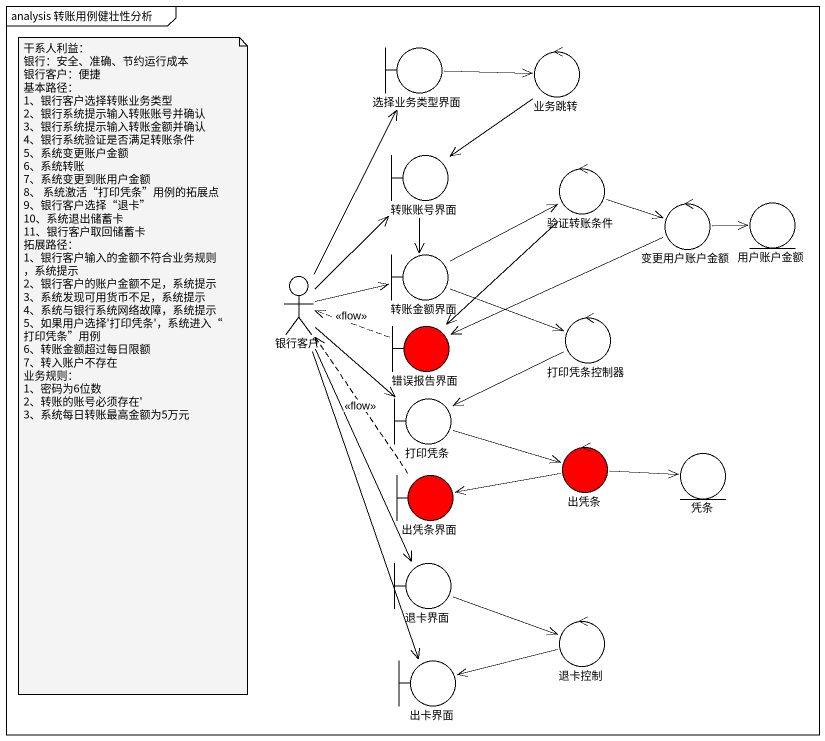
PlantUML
@startuml
mainframe analysis 转账用例健壮性分析
boundary 选择业务类型界面
control 业务跳转
boundary 转账账号界面
control 验证转账条件
control 变更用户账户金额
entity 用户账户金额
actor 银行客户
boundary 转账金额界面
boundary 错误报告界面 #FF0000
control 打印凭条控制器
boundary 打印凭条
boundary 出凭条界面 #FF0000
control 出凭条 #FF0000
entity 凭条
boundary 退卡界面
boundary 出卡界面
control 退卡控制
选择业务类型界面 -right-> 业务跳转
业务跳转 --> 转账账号界面
转账账号界面 --> 转账金额界面
验证转账条件 -right-> 变更用户账户金额
验证转账条件 --> 错误报告界面
变更用户账户金额 -right-> 用户账户金额
变更用户账户金额 -left-> 错误报告界面
银行客户 -up-> 选择业务类型界面
银行客户 -up-> 转账账号界面
银行客户 -right-> 转账金额界面
银行客户 --> 打印凭条
银行客户 --> 退卡界面
银行客户 --> 出卡界面
转账金额界面 -right-> 验证转账条件
转账金额界面 -right-> 打印凭条控制器
错误报告界面 .left.> 银行客户 : <<flow>>
打印凭条控制器 -left-> 打印凭条
打印凭条 -right-> 出凭条
出凭条界面 .up.> 银行客户 : <<flow>>
出凭条 -left-> 出凭条界面
出凭条 -right-> 凭条
退卡界面 -right-> 退卡控制
退卡控制 -left-> 出卡界面
note as N1
  干系人利益：
  银行：安全、准确、节约运行成本
  银行客户：便捷
  基本路径：
  1、银行客户选择转账业务类型
  2、银行系统提示输入转账账号并确认
  3、银行系统提示输入转账金额并确认
  4、银行系统验证是否满足转账条件
  5、系统变更账户金额
  6、系统转账
  7、系统变更到账用户金额
  8、 系统激活“打印凭条”用例的拓展点
  9、银行客户选择“退卡”
  10、系统退出储蓄卡
  11、银行客户取回储蓄卡
  拓展路径：
  1、银行客户输入的金额不符合业务规则，系统提示
  2、银行客户的账户金额不足，系统提示
  3、系统发现可用货币不足，系统提示
  4、系统与银行系统网络故障，系统提示
  5、如果用户选择'打印凭条'，系统进入“打印凭条”用例
  6、转账金额超过每日限额
  7、转入账户不存在
  业务规则：
  1、密码为6位数
  2、转账的账号必须存在'
  3、系统每日转账最高金额为5万元
end note
@enduml
